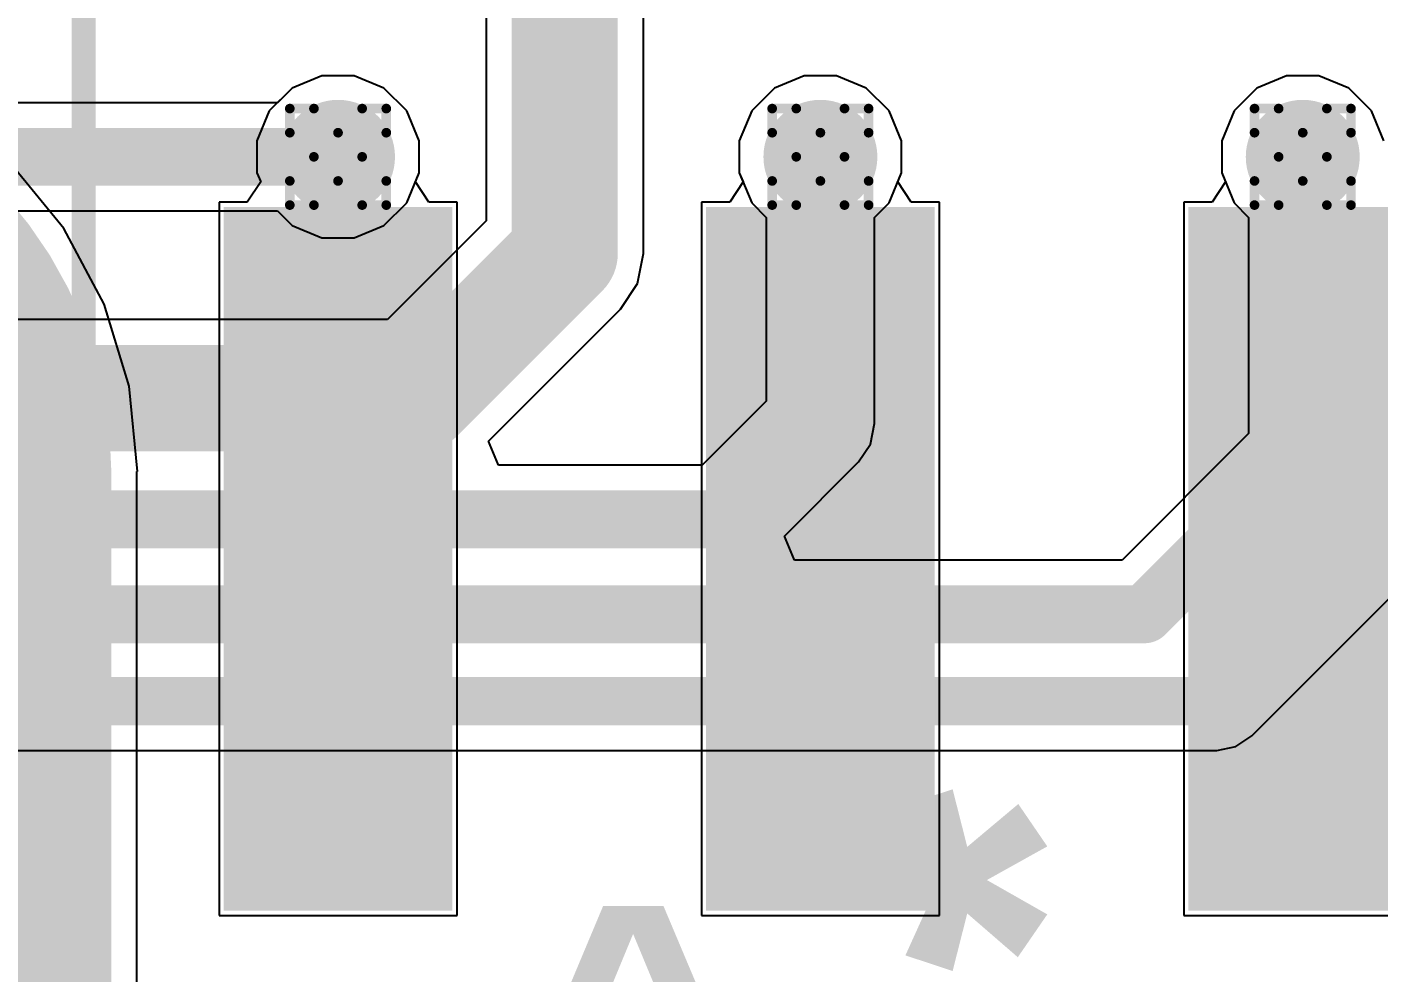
# Model space of a CAD drawing. Header units: inches. Extents: x -0.2 to 17.4, y -0.2 to 2.6.
# Drawn here: x 0.9335 to 1.2138, y 0.9449 to 1.1409 of the extents above; entities that cross this region are included whole.
import ezdxf

# ---------------------------------------------------------------- set-up
doc = ezdxf.new("R2010")
doc.units = ezdxf.units.IN
doc.header["$MEASUREMENT"] = 0
for name, color, linetype in [('Bottom Layer', 5, 'Continuous'), ('Drill Drawing', 1, 'Continuous'), ('Top Layer', 1, 'Continuous'), ('Top Overlay', 2, 'Continuous'), ('Top Paste', 8, 'Continuous'), ('Top Solder', 216, 'Continuous'), ('Via Holes', 16, 'Continuous')]:
    doc.layers.add(name, color=color, linetype=linetype)
doc.styles.add('Arial_Bold', font='', dxfattribs={"height": 0.2})
doc.styles.get('Arial_Bold').set_extended_font_data('Arial', bold=True)

# ---------------------------------------------------------------- blocks, each defined once
blk = doc.blocks.new('C192300_5')
at = {"layer": 'Top Layer'}
for points in [[(0.03937, 0.06969), (0.17717, 0.06969), (0.17717, 0.03031), (0.03937, 0.03031)], [(0.03937, -0.03031), (0.17717, -0.03031), (0.17717, -0.06969), (0.03937, -0.06969)], [(0.03937, -0.13031), (0.17717, -0.13031), (0.17717, -0.16969), (0.03937, -0.16969)]]:
    blk.add_hatch(color=1, dxfattribs=at).paths.add_polyline_path(points)
at = {"layer": 'Top Paste'}
for points in [[(0.03937, 0.06969), (0.17717, 0.06969), (0.17717, 0.03031), (0.03937, 0.03031)], [(0.03937, -0.03031), (0.17717, -0.03031), (0.17717, -0.06969), (0.03937, -0.06969)], [(0.03937, -0.13031), (0.17717, -0.13031), (0.17717, -0.16969), (0.03937, -0.16969)]]:
    blk.add_hatch(color=8, dxfattribs=at).paths.add_polyline_path(points)
at = {"layer": 'Top Solder'}
for points in [[(0.03537, 0.07369), (0.18117, 0.07369), (0.18117, 0.02631), (0.03537, 0.02631)], [(0.03537, -0.02631), (0.18117, -0.02631), (0.18117, -0.07369), (0.03537, -0.07369)], [(0.03537, -0.12631), (0.18117, -0.12631), (0.18117, -0.17369), (0.03537, -0.17369)]]:
    blk.add_hatch(color=216, dxfattribs=at).paths.add_polyline_path(points)
at = {"layer": 'Top Overlay'}
for points in [[(0.1, -0.20275, 0.005, 0.005, 0), (0.1, -0.17437, 0.005, 0.005, 0)], [(0.1, -0.20275, 0.005, 0.005, 0), (-0.1, -0.20275, 0.005, 0.005, 0)]]:
    blk.add_lwpolyline(points, format="xyseb", dxfattribs=at)
for points in [[(0.09875, -0.17437, 0.0025, 0.0025, 1), (0.10125, -0.17437, 0.0025, 0.0025, 1)], [(0.09875, -0.20275, 0.0025, 0.0025, 1), (0.10125, -0.20275, 0.0025, 0.0025, 1)], [(0.09875, -0.20275, 0.0025, 0.0025, 1), (0.10125, -0.20275, 0.0025, 0.0025, 1)]]:
    blk.add_lwpolyline(points, format="xyseb", close=True, dxfattribs=at)

msp = doc.modelspace()

# ---------------------------------------------------------------- hatches: boundary and pattern name
at = {"layer": 'Bottom Layer'}
h = msp.add_hatch(color=5, dxfattribs=at)
edge = h.paths.add_edge_path()
edge.add_arc((0.998, 1.114), 0.01181, 0, 360)
h = msp.add_hatch(color=5, dxfattribs=at)
edge = h.paths.add_edge_path()
edge.add_arc((1.098, 1.114), 0.01181, 0, 360)
h = msp.add_hatch(color=5, dxfattribs=at)
edge = h.paths.add_edge_path()
edge.add_arc((1.198, 1.114), 0.01181, 0, 360)
at = {"layer": 'Top Layer'}
h = msp.add_hatch(color=1, dxfattribs=at)
edge = h.paths.add_edge_path()
edge.add_arc((0.998, 1.114), 0.01181, 0, 360)
h = msp.add_hatch(color=1, dxfattribs=at)
edge = h.paths.add_edge_path()
edge.add_arc((1.098, 1.114), 0.01181, 0, 360)
h = msp.add_hatch(color=1, dxfattribs=at)
edge = h.paths.add_edge_path()
edge.add_arc((1.198, 1.114), 0.01181, 0, 360)
at = {"layer": 'Via Holes'}
h = msp.add_hatch(color=7, dxfattribs=at)
edge = h.paths.add_edge_path()
edge.add_arc((0.998, 1.114), 0.00591, 0, 360)
h = msp.add_hatch(color=7, dxfattribs=at)
edge = h.paths.add_edge_path()
edge.add_arc((1.098, 1.114), 0.00591, 0, 360)
h = msp.add_hatch(color=7, dxfattribs=at)
edge = h.paths.add_edge_path()
edge.add_arc((1.198, 1.114), 0.00591, 0, 360)

# ---------------------------------------------------------------- linework, layer by layer
at = {"layer": 'Bottom Layer'}
for p, q in [((1.06131, 1.094), (1.06131, 1.168)), ((1.02869, 1.16124), (1.02869, 1.10076)), ((0.99466, 1.13081), (0.98848, 1.12825)), ((1.00134, 1.13081), (0.99466, 1.13081)), ((1.00752, 1.12825), (1.00134, 1.13081)), ((1.09466, 1.13081), (1.08848, 1.12825)), ((1.10134, 1.13081), (1.09466, 1.13081)), ((1.10752, 1.12825), (1.10134, 1.13081)), ((1.19466, 1.13081), (1.18848, 1.12825)), ((1.20134, 1.13081), (1.19466, 1.13081)), ((1.20752, 1.12825), (1.20134, 1.13081)), ((0.98848, 1.12825), (0.98544, 1.12522)), ((1.01225, 1.12352), (1.00752, 1.12825)), ((1.08848, 1.12825), (1.08375, 1.12352)), ((1.11225, 1.12352), (1.10752, 1.12825)), ((1.18848, 1.12825), (1.18375, 1.12352)), ((1.21225, 1.12352), (1.20752, 1.12825)), ((0.98544, 1.12522), (0.50441, 1.12522)), ((1.01481, 1.11734), (1.01225, 1.12352)), ((1.08375, 1.12352), (1.08119, 1.11734)), ((1.11481, 1.11734), (1.11225, 1.12352)), ((1.18375, 1.12352), (1.18119, 1.11734)), ((1.21481, 1.11734), (1.21225, 1.12352)), ((1.01481, 1.11066), (1.01481, 1.11734)), ((1.08119, 1.11734), (1.08119, 1.11066)), ((1.11481, 1.11066), (1.11481, 1.11734)), ((1.18119, 1.11734), (1.18119, 1.11066)), ((1.01225, 1.10448), (1.01481, 1.11066)), ((1.08119, 1.11066), (1.08375, 1.10448)), ((1.11225, 1.10448), (1.11481, 1.11066)), ((1.18119, 1.11066), (1.18375, 1.10448)), ((1.00752, 1.09975), (1.01225, 1.10448)), ((1.08375, 1.10448), (1.08678, 1.10144)), ((1.10922, 1.10144), (1.11225, 1.10448)), ((1.18375, 1.10448), (1.18678, 1.10144)), ((0.4902, 1.10278), (0.98544, 1.10278)), ((0.98544, 1.10278), (0.98848, 1.09975)), ((0.98848, 1.09975), (0.99466, 1.09719)), ((1.00134, 1.09719), (1.00752, 1.09975)), ((1.02869, 1.10076), (1.00824, 1.08031)), ((1.08678, 1.10144), (1.08678, 1.06339)), ((1.10922, 1.05874), (1.10922, 1.10144)), ((1.18678, 1.10144), (1.18678, 1.05665)), ((0.99466, 1.09719), (1.00134, 1.09719)), ((1.06007, 1.08776), (1.06131, 1.094)), ((1.05654, 1.08246), (1.06007, 1.08776)), ((1.02918, 1.05511), (1.05654, 1.08246)), ((1.00824, 1.08031), (0.87154, 1.08031)), ((1.08678, 1.06339), (1.07351, 1.05011)), ((1.10836, 1.05445), (1.10922, 1.05874)), ((1.18678, 1.05665), (1.16056, 1.03043)), ((1.03125, 1.05011), (1.02918, 1.05511)), ((1.10593, 1.05081), (1.10836, 1.05445)), ((1.07351, 1.05011), (1.03125, 1.05011)), ((1.09054, 1.03543), (1.10593, 1.05081)), ((1.10593, 1.05081), (1.10593, 1.05081)), ((1.09261, 1.03043), (1.09054, 1.03543)), ((1.18742, 0.994), (1.22835, 1.03493)), ((1.16056, 1.03043), (1.09261, 1.03043)), ((1.18411, 0.99179), (1.18742, 0.994)), ((0.82649, 0.99101), (1.18021, 0.99101)), ((1.18021, 0.99101), (1.18411, 0.99179))]:
    msp.add_line(p, q, dxfattribs=at)
for points in [[(1.045, 1.094, 0.022, 0.022, 0), (1.045, 1.168, 0.022, 0.022, 0)], [(0.416, 1.114, 0.012, 0.012, 0), (0.998, 1.114, 0.012, 0.012, 0)], [(1.098, 1.05874, 0.012, 0.012, 0), (1.098, 1.114, 0.012, 0.012, 0)], [(1.198, 1.052, 0.012, 0.012, 0), (1.198, 1.114, 0.012, 0.012, 0)], [(1.015, 1.064, 0.022, 0.022, 0), (1.045, 1.094, 0.022, 0.022, 0)], [(0.867, 1.064, 0.022, 0.022, 0), (1.015, 1.064, 0.022, 0.022, 0)], [(1.07815, 1.03889, 0.012, 0.012, 0), (1.098, 1.05874, 0.012, 0.012, 0)], [(1.16521, 1.01921, 0.012, 0.012, 0), (1.198, 1.052, 0.012, 0.012, 0)], [(1.18021, 1.00121, 0.01, 0.01, 0), (1.22114, 1.04214, 0.01, 0.01, 0)], [(0.396, 1.03889, 0.012, 0.012, 0), (1.07815, 1.03889, 0.012, 0.012, 0)], [(0.78521, 1.01921, 0.012, 0.012, 0), (1.16521, 1.01921, 0.012, 0.012, 0)], [(0.82226, 1.00121, 0.01, 0.01, 0), (1.18021, 1.00121, 0.01, 0.01, 0)]]:
    msp.add_lwpolyline(points, format="xyseb", dxfattribs=at)
for points in [[(0.995, 1.114, 0.006, 0.006, 1), (1.001, 1.114, 0.006, 0.006, 1)], [(1.095, 1.114, 0.006, 0.006, 1), (1.101, 1.114, 0.006, 0.006, 1)], [(1.195, 1.114, 0.006, 0.006, 1), (1.201, 1.114, 0.006, 0.006, 1)], [(1.0395, 1.094, 0.011, 0.011, 1), (1.0505, 1.094, 0.011, 0.011, 1)], [(1.0395, 1.094, 0.011, 0.011, 1), (1.0505, 1.094, 0.011, 0.011, 1)], [(1.0095, 1.064, 0.011, 0.011, 1), (1.0205, 1.064, 0.011, 0.011, 1)], [(1.0095, 1.064, 0.011, 0.011, 1), (1.0205, 1.064, 0.011, 0.011, 1)], [(1.095, 1.05874, 0.006, 0.006, 1), (1.101, 1.05874, 0.006, 0.006, 1)], [(1.095, 1.05874, 0.006, 0.006, 1), (1.101, 1.05874, 0.006, 0.006, 1)], [(1.195, 1.052, 0.006, 0.006, 1), (1.201, 1.052, 0.006, 0.006, 1)], [(1.195, 1.052, 0.006, 0.006, 1), (1.201, 1.052, 0.006, 0.006, 1)], [(1.07515, 1.03889, 0.006, 0.006, 1), (1.08115, 1.03889, 0.006, 0.006, 1)], [(1.07515, 1.03889, 0.006, 0.006, 1), (1.08115, 1.03889, 0.006, 0.006, 1)], [(1.16221, 1.01921, 0.006, 0.006, 1), (1.16821, 1.01921, 0.006, 0.006, 1)], [(1.16221, 1.01921, 0.006, 0.006, 1), (1.16821, 1.01921, 0.006, 0.006, 1)], [(1.17771, 1.00121, 0.005, 0.005, 1), (1.18271, 1.00121, 0.005, 0.005, 1)], [(1.17771, 1.00121, 0.005, 0.005, 1), (1.18271, 1.00121, 0.005, 0.005, 1)]]:
    msp.add_lwpolyline(points, format="xyseb", close=True, dxfattribs=at)
at = {"layer": 'Drill Drawing'}
for points in [[(0.988, 1.119, 0.002, 0.002, 0), (0.988, 1.124, 0.002, 0.002, 0)], [(0.988, 1.124, 0.002, 0.002, 0), (0.993, 1.124, 0.002, 0.002, 0)], [(0.993, 1.124, 0.002, 0.002, 0), (0.998, 1.119, 0.002, 0.002, 0)], [(0.998, 1.119, 0.002, 0.002, 0), (1.003, 1.124, 0.002, 0.002, 0)], [(1.003, 1.124, 0.002, 0.002, 0), (1.008, 1.124, 0.002, 0.002, 0)], [(1.008, 1.119, 0.002, 0.002, 0), (1.008, 1.124, 0.002, 0.002, 0)], [(1.088, 1.119, 0.002, 0.002, 0), (1.088, 1.124, 0.002, 0.002, 0)], [(1.088, 1.124, 0.002, 0.002, 0), (1.093, 1.124, 0.002, 0.002, 0)], [(1.093, 1.124, 0.002, 0.002, 0), (1.098, 1.119, 0.002, 0.002, 0)], [(1.098, 1.119, 0.002, 0.002, 0), (1.103, 1.124, 0.002, 0.002, 0)], [(1.103, 1.124, 0.002, 0.002, 0), (1.108, 1.124, 0.002, 0.002, 0)], [(1.108, 1.119, 0.002, 0.002, 0), (1.108, 1.124, 0.002, 0.002, 0)], [(1.188, 1.119, 0.002, 0.002, 0), (1.188, 1.124, 0.002, 0.002, 0)], [(1.188, 1.124, 0.002, 0.002, 0), (1.193, 1.124, 0.002, 0.002, 0)], [(1.193, 1.124, 0.002, 0.002, 0), (1.198, 1.119, 0.002, 0.002, 0)], [(1.198, 1.119, 0.002, 0.002, 0), (1.203, 1.124, 0.002, 0.002, 0)], [(1.203, 1.124, 0.002, 0.002, 0), (1.208, 1.124, 0.002, 0.002, 0)], [(1.208, 1.119, 0.002, 0.002, 0), (1.208, 1.124, 0.002, 0.002, 0)], [(0.988, 1.119, 0.002, 0.002, 0), (0.993, 1.114, 0.002, 0.002, 0)], [(1.003, 1.114, 0.002, 0.002, 0), (1.008, 1.119, 0.002, 0.002, 0)], [(1.088, 1.119, 0.002, 0.002, 0), (1.093, 1.114, 0.002, 0.002, 0)], [(1.103, 1.114, 0.002, 0.002, 0), (1.108, 1.119, 0.002, 0.002, 0)], [(1.188, 1.119, 0.002, 0.002, 0), (1.193, 1.114, 0.002, 0.002, 0)], [(1.203, 1.114, 0.002, 0.002, 0), (1.208, 1.119, 0.002, 0.002, 0)], [(0.988, 1.109, 0.002, 0.002, 0), (0.993, 1.114, 0.002, 0.002, 0)], [(1.003, 1.114, 0.002, 0.002, 0), (1.008, 1.109, 0.002, 0.002, 0)], [(1.088, 1.109, 0.002, 0.002, 0), (1.093, 1.114, 0.002, 0.002, 0)], [(1.103, 1.114, 0.002, 0.002, 0), (1.108, 1.109, 0.002, 0.002, 0)], [(1.188, 1.109, 0.002, 0.002, 0), (1.193, 1.114, 0.002, 0.002, 0)], [(1.203, 1.114, 0.002, 0.002, 0), (1.208, 1.109, 0.002, 0.002, 0)], [(0.988, 1.104, 0.002, 0.002, 0), (0.988, 1.109, 0.002, 0.002, 0)], [(0.993, 1.104, 0.002, 0.002, 0), (0.998, 1.109, 0.002, 0.002, 0)], [(0.998, 1.109, 0.002, 0.002, 0), (1.003, 1.104, 0.002, 0.002, 0)], [(1.008, 1.104, 0.002, 0.002, 0), (1.008, 1.109, 0.002, 0.002, 0)], [(1.088, 1.104, 0.002, 0.002, 0), (1.088, 1.109, 0.002, 0.002, 0)], [(1.093, 1.104, 0.002, 0.002, 0), (1.098, 1.109, 0.002, 0.002, 0)], [(1.098, 1.109, 0.002, 0.002, 0), (1.103, 1.104, 0.002, 0.002, 0)], [(1.108, 1.104, 0.002, 0.002, 0), (1.108, 1.109, 0.002, 0.002, 0)], [(1.188, 1.104, 0.002, 0.002, 0), (1.188, 1.109, 0.002, 0.002, 0)], [(1.193, 1.104, 0.002, 0.002, 0), (1.198, 1.109, 0.002, 0.002, 0)], [(1.198, 1.109, 0.002, 0.002, 0), (1.203, 1.104, 0.002, 0.002, 0)], [(1.208, 1.104, 0.002, 0.002, 0), (1.208, 1.109, 0.002, 0.002, 0)], [(0.988, 1.104, 0.002, 0.002, 0), (0.993, 1.104, 0.002, 0.002, 0)], [(1.003, 1.104, 0.002, 0.002, 0), (1.008, 1.104, 0.002, 0.002, 0)], [(1.088, 1.104, 0.002, 0.002, 0), (1.093, 1.104, 0.002, 0.002, 0)], [(1.103, 1.104, 0.002, 0.002, 0), (1.108, 1.104, 0.002, 0.002, 0)], [(1.188, 1.104, 0.002, 0.002, 0), (1.193, 1.104, 0.002, 0.002, 0)], [(1.203, 1.104, 0.002, 0.002, 0), (1.208, 1.104, 0.002, 0.002, 0)]]:
    msp.add_lwpolyline(points, format="xyseb", dxfattribs=at)
for points in [[(0.9875, 1.124, 0.001, 0.001, 1), (0.9885, 1.124, 0.001, 0.001, 1)], [(0.9875, 1.124, 0.001, 0.001, 1), (0.9885, 1.124, 0.001, 0.001, 1)], [(0.9925, 1.124, 0.001, 0.001, 1), (0.9935, 1.124, 0.001, 0.001, 1)], [(0.9925, 1.124, 0.001, 0.001, 1), (0.9935, 1.124, 0.001, 0.001, 1)], [(1.0025, 1.124, 0.001, 0.001, 1), (1.0035, 1.124, 0.001, 0.001, 1)], [(1.0025, 1.124, 0.001, 0.001, 1), (1.0035, 1.124, 0.001, 0.001, 1)], [(1.0075, 1.124, 0.001, 0.001, 1), (1.0085, 1.124, 0.001, 0.001, 1)], [(1.0075, 1.124, 0.001, 0.001, 1), (1.0085, 1.124, 0.001, 0.001, 1)], [(1.0875, 1.124, 0.001, 0.001, 1), (1.0885, 1.124, 0.001, 0.001, 1)], [(1.0875, 1.124, 0.001, 0.001, 1), (1.0885, 1.124, 0.001, 0.001, 1)], [(1.0925, 1.124, 0.001, 0.001, 1), (1.0935, 1.124, 0.001, 0.001, 1)], [(1.0925, 1.124, 0.001, 0.001, 1), (1.0935, 1.124, 0.001, 0.001, 1)], [(1.1025, 1.124, 0.001, 0.001, 1), (1.1035, 1.124, 0.001, 0.001, 1)], [(1.1025, 1.124, 0.001, 0.001, 1), (1.1035, 1.124, 0.001, 0.001, 1)], [(1.1075, 1.124, 0.001, 0.001, 1), (1.1085, 1.124, 0.001, 0.001, 1)], [(1.1075, 1.124, 0.001, 0.001, 1), (1.1085, 1.124, 0.001, 0.001, 1)], [(1.1875, 1.124, 0.001, 0.001, 1), (1.1885, 1.124, 0.001, 0.001, 1)], [(1.1875, 1.124, 0.001, 0.001, 1), (1.1885, 1.124, 0.001, 0.001, 1)], [(1.1925, 1.124, 0.001, 0.001, 1), (1.1935, 1.124, 0.001, 0.001, 1)], [(1.1925, 1.124, 0.001, 0.001, 1), (1.1935, 1.124, 0.001, 0.001, 1)], [(1.2025, 1.124, 0.001, 0.001, 1), (1.2035, 1.124, 0.001, 0.001, 1)], [(1.2025, 1.124, 0.001, 0.001, 1), (1.2035, 1.124, 0.001, 0.001, 1)], [(1.2075, 1.124, 0.001, 0.001, 1), (1.2085, 1.124, 0.001, 0.001, 1)], [(1.2075, 1.124, 0.001, 0.001, 1), (1.2085, 1.124, 0.001, 0.001, 1)], [(0.9875, 1.119, 0.001, 0.001, 1), (0.9885, 1.119, 0.001, 0.001, 1)], [(0.9875, 1.119, 0.001, 0.001, 1), (0.9885, 1.119, 0.001, 0.001, 1)], [(0.9975, 1.119, 0.001, 0.001, 1), (0.9985, 1.119, 0.001, 0.001, 1)], [(0.9975, 1.119, 0.001, 0.001, 1), (0.9985, 1.119, 0.001, 0.001, 1)], [(1.0075, 1.119, 0.001, 0.001, 1), (1.0085, 1.119, 0.001, 0.001, 1)], [(1.0075, 1.119, 0.001, 0.001, 1), (1.0085, 1.119, 0.001, 0.001, 1)], [(1.0875, 1.119, 0.001, 0.001, 1), (1.0885, 1.119, 0.001, 0.001, 1)], [(1.0875, 1.119, 0.001, 0.001, 1), (1.0885, 1.119, 0.001, 0.001, 1)], [(1.0975, 1.119, 0.001, 0.001, 1), (1.0985, 1.119, 0.001, 0.001, 1)], [(1.0975, 1.119, 0.001, 0.001, 1), (1.0985, 1.119, 0.001, 0.001, 1)], [(1.1075, 1.119, 0.001, 0.001, 1), (1.1085, 1.119, 0.001, 0.001, 1)], [(1.1075, 1.119, 0.001, 0.001, 1), (1.1085, 1.119, 0.001, 0.001, 1)], [(1.1875, 1.119, 0.001, 0.001, 1), (1.1885, 1.119, 0.001, 0.001, 1)], [(1.1875, 1.119, 0.001, 0.001, 1), (1.1885, 1.119, 0.001, 0.001, 1)], [(1.1975, 1.119, 0.001, 0.001, 1), (1.1985, 1.119, 0.001, 0.001, 1)], [(1.1975, 1.119, 0.001, 0.001, 1), (1.1985, 1.119, 0.001, 0.001, 1)], [(1.2075, 1.119, 0.001, 0.001, 1), (1.2085, 1.119, 0.001, 0.001, 1)], [(1.2075, 1.119, 0.001, 0.001, 1), (1.2085, 1.119, 0.001, 0.001, 1)], [(0.9925, 1.114, 0.001, 0.001, 1), (0.9935, 1.114, 0.001, 0.001, 1)], [(0.9925, 1.114, 0.001, 0.001, 1), (0.9935, 1.114, 0.001, 0.001, 1)], [(1.0025, 1.114, 0.001, 0.001, 1), (1.0035, 1.114, 0.001, 0.001, 1)], [(1.0025, 1.114, 0.001, 0.001, 1), (1.0035, 1.114, 0.001, 0.001, 1)], [(1.0925, 1.114, 0.001, 0.001, 1), (1.0935, 1.114, 0.001, 0.001, 1)], [(1.0925, 1.114, 0.001, 0.001, 1), (1.0935, 1.114, 0.001, 0.001, 1)], [(1.1025, 1.114, 0.001, 0.001, 1), (1.1035, 1.114, 0.001, 0.001, 1)], [(1.1025, 1.114, 0.001, 0.001, 1), (1.1035, 1.114, 0.001, 0.001, 1)], [(1.1925, 1.114, 0.001, 0.001, 1), (1.1935, 1.114, 0.001, 0.001, 1)], [(1.1925, 1.114, 0.001, 0.001, 1), (1.1935, 1.114, 0.001, 0.001, 1)], [(1.2025, 1.114, 0.001, 0.001, 1), (1.2035, 1.114, 0.001, 0.001, 1)], [(1.2025, 1.114, 0.001, 0.001, 1), (1.2035, 1.114, 0.001, 0.001, 1)], [(0.9875, 1.109, 0.001, 0.001, 1), (0.9885, 1.109, 0.001, 0.001, 1)], [(0.9875, 1.109, 0.001, 0.001, 1), (0.9885, 1.109, 0.001, 0.001, 1)], [(0.9975, 1.109, 0.001, 0.001, 1), (0.9985, 1.109, 0.001, 0.001, 1)], [(0.9975, 1.109, 0.001, 0.001, 1), (0.9985, 1.109, 0.001, 0.001, 1)], [(1.0075, 1.109, 0.001, 0.001, 1), (1.0085, 1.109, 0.001, 0.001, 1)], [(1.0075, 1.109, 0.001, 0.001, 1), (1.0085, 1.109, 0.001, 0.001, 1)], [(1.0875, 1.109, 0.001, 0.001, 1), (1.0885, 1.109, 0.001, 0.001, 1)], [(1.0875, 1.109, 0.001, 0.001, 1), (1.0885, 1.109, 0.001, 0.001, 1)], [(1.0975, 1.109, 0.001, 0.001, 1), (1.0985, 1.109, 0.001, 0.001, 1)], [(1.0975, 1.109, 0.001, 0.001, 1), (1.0985, 1.109, 0.001, 0.001, 1)], [(1.1075, 1.109, 0.001, 0.001, 1), (1.1085, 1.109, 0.001, 0.001, 1)], [(1.1075, 1.109, 0.001, 0.001, 1), (1.1085, 1.109, 0.001, 0.001, 1)], [(1.1875, 1.109, 0.001, 0.001, 1), (1.1885, 1.109, 0.001, 0.001, 1)], [(1.1875, 1.109, 0.001, 0.001, 1), (1.1885, 1.109, 0.001, 0.001, 1)], [(1.1975, 1.109, 0.001, 0.001, 1), (1.1985, 1.109, 0.001, 0.001, 1)], [(1.1975, 1.109, 0.001, 0.001, 1), (1.1985, 1.109, 0.001, 0.001, 1)], [(1.2075, 1.109, 0.001, 0.001, 1), (1.2085, 1.109, 0.001, 0.001, 1)], [(1.2075, 1.109, 0.001, 0.001, 1), (1.2085, 1.109, 0.001, 0.001, 1)], [(0.9875, 1.104, 0.001, 0.001, 1), (0.9885, 1.104, 0.001, 0.001, 1)], [(0.9875, 1.104, 0.001, 0.001, 1), (0.9885, 1.104, 0.001, 0.001, 1)], [(0.9925, 1.104, 0.001, 0.001, 1), (0.9935, 1.104, 0.001, 0.001, 1)], [(0.9925, 1.104, 0.001, 0.001, 1), (0.9935, 1.104, 0.001, 0.001, 1)], [(1.0025, 1.104, 0.001, 0.001, 1), (1.0035, 1.104, 0.001, 0.001, 1)], [(1.0025, 1.104, 0.001, 0.001, 1), (1.0035, 1.104, 0.001, 0.001, 1)], [(1.0075, 1.104, 0.001, 0.001, 1), (1.0085, 1.104, 0.001, 0.001, 1)], [(1.0075, 1.104, 0.001, 0.001, 1), (1.0085, 1.104, 0.001, 0.001, 1)], [(1.0875, 1.104, 0.001, 0.001, 1), (1.0885, 1.104, 0.001, 0.001, 1)], [(1.0875, 1.104, 0.001, 0.001, 1), (1.0885, 1.104, 0.001, 0.001, 1)], [(1.0925, 1.104, 0.001, 0.001, 1), (1.0935, 1.104, 0.001, 0.001, 1)], [(1.0925, 1.104, 0.001, 0.001, 1), (1.0935, 1.104, 0.001, 0.001, 1)], [(1.1025, 1.104, 0.001, 0.001, 1), (1.1035, 1.104, 0.001, 0.001, 1)], [(1.1025, 1.104, 0.001, 0.001, 1), (1.1035, 1.104, 0.001, 0.001, 1)], [(1.1075, 1.104, 0.001, 0.001, 1), (1.1085, 1.104, 0.001, 0.001, 1)], [(1.1075, 1.104, 0.001, 0.001, 1), (1.1085, 1.104, 0.001, 0.001, 1)], [(1.1875, 1.104, 0.001, 0.001, 1), (1.1885, 1.104, 0.001, 0.001, 1)], [(1.1875, 1.104, 0.001, 0.001, 1), (1.1885, 1.104, 0.001, 0.001, 1)], [(1.1925, 1.104, 0.001, 0.001, 1), (1.1935, 1.104, 0.001, 0.001, 1)], [(1.1925, 1.104, 0.001, 0.001, 1), (1.1935, 1.104, 0.001, 0.001, 1)], [(1.2025, 1.104, 0.001, 0.001, 1), (1.2035, 1.104, 0.001, 0.001, 1)], [(1.2025, 1.104, 0.001, 0.001, 1), (1.2035, 1.104, 0.001, 0.001, 1)], [(1.2075, 1.104, 0.001, 0.001, 1), (1.2085, 1.104, 0.001, 0.001, 1)], [(1.2075, 1.104, 0.001, 0.001, 1), (1.2085, 1.104, 0.001, 0.001, 1)]]:
    msp.add_lwpolyline(points, format="xyseb", close=True, dxfattribs=at)
at = {"layer": 'Top Layer'}
for p, q in [((0.99466, 1.13081), (0.98848, 1.12825)), ((1.00134, 1.13081), (0.99466, 1.13081)), ((1.00752, 1.12825), (1.00134, 1.13081)), ((1.09466, 1.13081), (1.08848, 1.12825)), ((1.10134, 1.13081), (1.09466, 1.13081)), ((1.10752, 1.12825), (1.10134, 1.13081)), ((1.19466, 1.13081), (1.18848, 1.12825)), ((1.20134, 1.13081), (1.19466, 1.13081)), ((1.20752, 1.12825), (1.20134, 1.13081)), ((0.98848, 1.12825), (0.98375, 1.12352)), ((1.01225, 1.12352), (1.00752, 1.12825)), ((1.08848, 1.12825), (1.08375, 1.12352)), ((1.11225, 1.12352), (1.10752, 1.12825)), ((1.18848, 1.12825), (1.18375, 1.12352)), ((1.21225, 1.12352), (1.20752, 1.12825)), ((0.98375, 1.12352), (0.98119, 1.11734)), ((1.01481, 1.11734), (1.01225, 1.12352)), ((1.08375, 1.12352), (1.08119, 1.11734)), ((1.11481, 1.11734), (1.11225, 1.12352)), ((1.18375, 1.12352), (1.18119, 1.11734)), ((1.21481, 1.11734), (1.21225, 1.12352)), ((0.98119, 1.11734), (0.98119, 1.11066)), ((1.01481, 1.11066), (1.01481, 1.11734)), ((1.08119, 1.11734), (1.08119, 1.11066)), ((1.11481, 1.11066), (1.11481, 1.11734)), ((1.18119, 1.11734), (1.18119, 1.11066)), ((0.94116, 1.09914), (0.92988, 1.11288)), ((0.98119, 1.11066), (0.98196, 1.10879)), ((1.01404, 1.10879), (1.01481, 1.11066)), ((1.08119, 1.11066), (1.08196, 1.10879)), ((1.11404, 1.10879), (1.11481, 1.11066)), ((1.18119, 1.11066), (1.18196, 1.10879)), ((0.98196, 1.10879), (0.97919, 1.10463)), ((1.01681, 1.10463), (1.01404, 1.10879)), ((1.08196, 1.10879), (1.07919, 1.10463)), ((1.11681, 1.10463), (1.11404, 1.10879)), ((1.18196, 1.10879), (1.17919, 1.10463)), ((0.97919, 1.10463), (0.97332, 1.10463)), ((0.97332, 1.10463), (0.97332, 0.95683)), ((1.02269, 1.10463), (1.01681, 1.10463)), ((1.02269, 0.95683), (1.02269, 1.10463)), ((1.07919, 1.10463), (1.07332, 1.10463)), ((1.07332, 1.10463), (1.07332, 0.95683)), ((1.12268, 1.10463), (1.11681, 1.10463)), ((1.12268, 0.95683), (1.12268, 1.10463)), ((1.17919, 1.10463), (1.17332, 1.10463)), ((1.17332, 1.10463), (1.17332, 0.95683)), ((0.94954, 1.08347), (0.94116, 1.09914)), ((0.95469, 1.06646), (0.94954, 1.08347)), ((0.95644, 1.04877), (0.95469, 1.06646)), ((0.95629, 0.886), (0.95629, 1.04877)), ((0.95629, 1.04877), (0.95644, 1.04877)), ((0.97332, 0.95683), (1.02269, 0.95683)), ((1.07332, 0.95683), (1.12268, 0.95683)), ((1.17332, 0.95683), (1.22269, 0.95683))]:
    msp.add_line(p, q, dxfattribs=at)
for points in [[(0.86577, 1.124, 0.02, 0.02, -0.414214), (0.941, 1.04877, 0.02, 0.02, 0)], [(0.998, 1.03073, 0.012, 0.012, 0), (0.998, 1.114, 0.012, 0.012, 0)], [(1.098, 1.03073, 0.012, 0.012, 0), (1.098, 1.114, 0.012, 0.012, 0)], [(1.198, 1.03073, 0.012, 0.012, 0), (1.198, 1.114, 0.012, 0.012, 0)], [(0.941, 0.886, 0.02, 0.02, 0), (0.941, 1.04877, 0.02, 0.02, 0)]]:
    msp.add_lwpolyline(points, format="xyseb", dxfattribs=at)
for points in [[(0.995, 1.114, 0.006, 0.006, 1), (1.001, 1.114, 0.006, 0.006, 1)], [(1.095, 1.114, 0.006, 0.006, 1), (1.101, 1.114, 0.006, 0.006, 1)], [(1.195, 1.114, 0.006, 0.006, 1), (1.201, 1.114, 0.006, 0.006, 1)], [(0.936, 1.04877, 0.01, 0.01, 1), (0.946, 1.04877, 0.01, 0.01, 1)], [(0.936, 1.04877, 0.01, 0.01, 1), (0.946, 1.04877, 0.01, 0.01, 1)], [(0.995, 1.03073, 0.006, 0.006, 1), (1.001, 1.03073, 0.006, 0.006, 1)], [(1.095, 1.03073, 0.006, 0.006, 1), (1.101, 1.03073, 0.006, 0.006, 1)], [(1.195, 1.03073, 0.006, 0.006, 1), (1.201, 1.03073, 0.006, 0.006, 1)]]:
    msp.add_lwpolyline(points, format="xyseb", close=True, dxfattribs=at)

# ---------------------------------------------------------------- block references
at = {"rotation": 270}
msp.add_blockref('C192300_5', (1.148, 1.139), dxfattribs=at)

# ---------------------------------------------------------------- texts
at = {"layer": 'Top Overlay', "style": 'Arial_Bold'}
for s, height, rotation, p in [('*', 0.07, 90, (1.17718, 0.945)), ('^ ', 0.057, 360, (1.036, 0.90176))]:
    msp.add_text(s, height=height, rotation=rotation, dxfattribs=at).set_placement(p)

doc.saveas('drawing.dxf')
